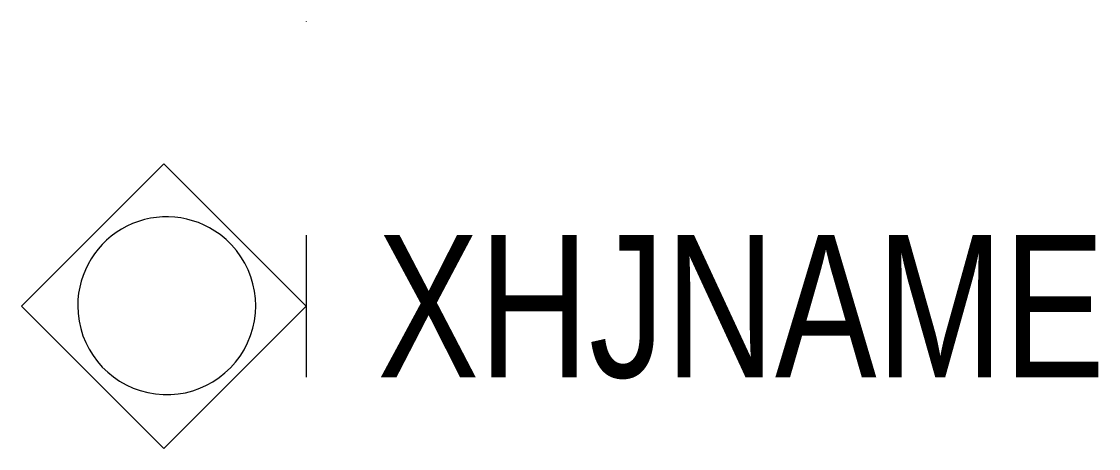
# Model space of a CAD drawing. Extents: x -4 to 11.1, y -6 to 0.
import ezdxf

# ---------------------------------------------------------------- set-up
doc = ezdxf.new("R2010")
doc.units = 0
doc.layers.get('0').update_dxf_attribs({"linetype": 'CONTINUOUS'})

msp = doc.modelspace()

# ---------------------------------------------------------------- linework, layer by layer
for p, q in [((0, 0.001), (0, -0.001)), ((-4, -4), (-2, -2)), ((-2, -2), (0, -4)), ((0, -3), (0, -5)), ((-2, -6), (-4, -4)), ((0, -4), (-2, -6))]:
    msp.add_line(p, q)
for start, end in [(53.1301, 180), (180, 53.1301)]:
    msp.add_arc((-1.96, -3.994), 1.25, start, end)

# ---------------------------------------------------------------- texts
at = {"width": 0.8}
msp.add_attdef('XHJNAME', (1, -5), 'XL2F2', height=2, dxfattribs=at)

doc.saveas('drawing.dxf')
